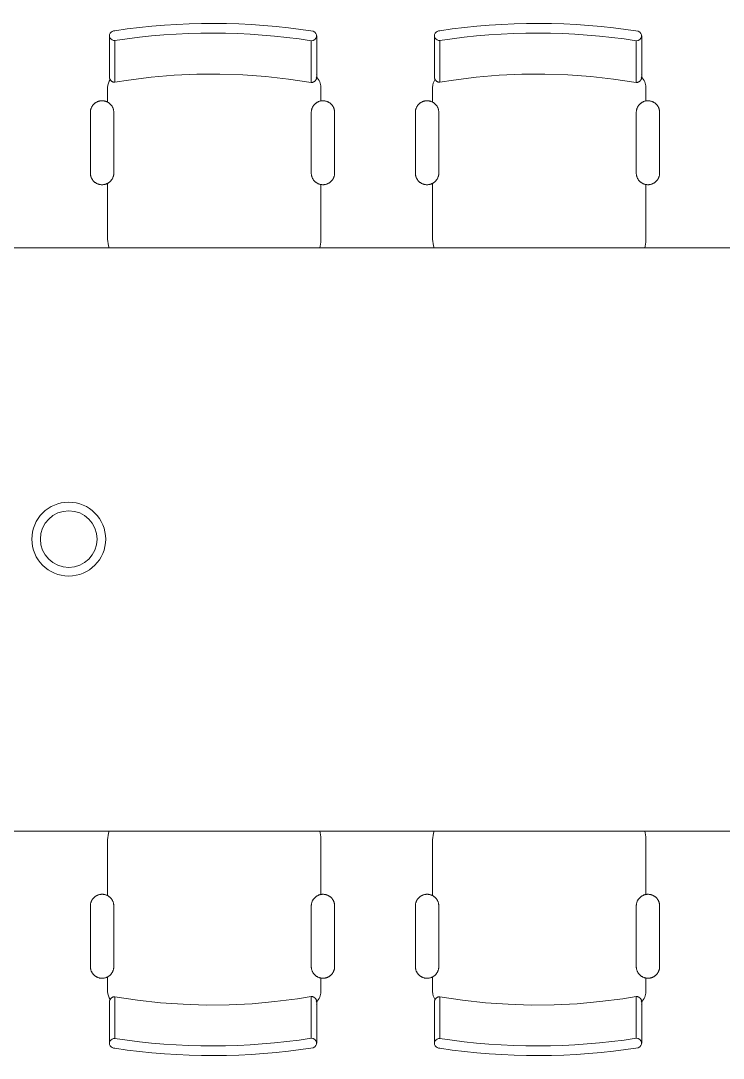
# Model space of a CAD drawing. Header units: inches. Extents: x 1 to 4333, y -575 to 1753.
# Drawn here: x 2093.5 to 2158.6, y 167.2 to 263.3 of the extents above; entities that cross this region are included whole.
import ezdxf

# ---------------------------------------------------------------- set-up
doc = ezdxf.new("R2010")
doc.units = ezdxf.units.IN
doc.header["$MEASUREMENT"] = 0
doc.layers.add('A-ANNO-NOTE', color=131, linetype='Continuous', lineweight=20)
doc.layers.add('I-FURN', color=30, linetype='Continuous', lineweight=9)

# ---------------------------------------------------------------- blocks, each defined once
blk = doc.blocks.new('Conf Table - Rect - Seats 16 - 18 x 4-6 - 3D - Typical-1555111-New Construction - Tel_Data_Elec Plan')
at = {"layer": 'I-FURN'}
for p, q in [((19.423, 46.179), (19.423, 42.316)), ((37.593, 42.333), (37.593, 46.195)), ((49.506, 46.179), (49.506, 42.316)), ((67.676, 42.333), (67.676, 46.195)), ((18.522, 41.857), (18.522, 40.602)), ((38.265, 40.485), (38.265, 41.857)), ((48.605, 41.857), (48.605, 40.602)), ((68.348, 40.485), (68.348, 41.857)), ((17.253, 39.542), (17.253, 33.933)), ((19.417, 33.933), (19.417, 39.542)), ((37.696, 39.542), (37.696, 33.933)), ((39.865, 33.933), (39.865, 39.542)), ((47.336, 39.542), (47.336, 33.933)), ((49.5, 33.933), (49.5, 39.542)), ((67.779, 39.542), (67.779, 33.933)), ((69.947, 33.933), (69.947, 39.542)), ((18.522, 32.873), (18.522, 27.695)), ((38.265, 27.806), (38.265, 32.986)), ((48.605, 32.873), (48.605, 27.695)), ((68.348, 27.806), (68.348, 32.986)), ((108, 27), (-108, 27)), ((-108, 27), (108, 27)), ((-108, -27), (108, -27)), ((108, -27), (-108, -27)), ((18.522, -27.695), (18.522, -32.873)), ((38.265, -32.986), (38.265, -27.806)), ((48.605, -27.695), (48.605, -32.873)), ((68.348, -32.986), (68.348, -27.806)), ((17.253, -33.933), (17.253, -39.542)), ((19.417, -39.542), (19.417, -33.933)), ((37.696, -33.933), (37.696, -39.542)), ((39.865, -39.542), (39.865, -33.933)), ((47.336, -33.933), (47.336, -39.542)), ((49.5, -39.542), (49.5, -33.933)), ((67.779, -33.933), (67.779, -39.542)), ((69.947, -39.542), (69.947, -33.933)), ((18.522, -40.602), (18.522, -41.857)), ((38.265, -41.857), (38.265, -40.485)), ((48.605, -40.602), (48.605, -41.857)), ((68.348, -41.857), (68.348, -40.485)), ((19.423, -42.316), (19.423, -46.179)), ((37.593, -46.195), (37.593, -42.333)), ((49.506, -42.316), (49.506, -46.179)), ((67.676, -46.195), (67.676, -42.333))]:
    blk.add_line(p, q, dxfattribs=at)
at = {"layer": 'I-FURN', "flags": 128}
for points in [[(18.916, 46.636), (18.916, 46), (18.916, 45.42), (18.916, 44.897), (18.916, 44.43), (18.916, 44.023), (18.916, 43.673), (18.916, 43.383), (18.916, 43.153), (18.916, 42.983), (18.916, 42.874), (18.916, 42.825), (18.916, 42.822)], [(38.101, 42.839), (38.101, 42.869), (38.101, 42.96), (38.101, 43.112), (38.101, 43.323), (38.101, 43.595), (38.101, 43.926), (38.101, 44.316), (38.101, 44.764), (38.101, 45.269), (38.101, 45.832), (38.101, 46.45), (38.101, 46.651)], [(48.998, 46.636), (48.998, 46), (48.998, 45.42), (48.998, 44.897), (48.998, 44.43), (48.998, 44.023), (48.998, 43.673), (48.998, 43.383), (48.998, 43.153), (48.998, 42.983), (48.998, 42.874), (48.998, 42.825), (48.998, 42.822)], [(68.184, 42.839), (68.184, 42.869), (68.184, 42.96), (68.184, 43.112), (68.184, 43.323), (68.184, 43.595), (68.184, 43.926), (68.184, 44.316), (68.184, 44.764), (68.184, 45.269), (68.184, 45.832), (68.184, 46.45), (68.184, 46.651)], [(18.916, 42.822), (18.916, 42.852), (18.916, 42.943), (18.916, 43.024)], [(19.423, 42.315), (19.403, 42.315), (19.382, 42.316), (19.362, 42.318), (19.342, 42.321), (19.322, 42.325), (19.302, 42.329), (19.283, 42.334), (19.263, 42.34), (19.244, 42.347), (19.225, 42.355), (19.207, 42.363), (19.189, 42.372), (19.171, 42.382), (19.153, 42.392), (19.136, 42.403), (19.12, 42.415), (19.104, 42.427), (19.088, 42.441), (19.073, 42.454), (19.059, 42.468), (19.045, 42.483), (19.032, 42.499), (19.019, 42.515), (19.007, 42.531), (18.996, 42.548), (18.985, 42.565), (18.975, 42.583), (18.966, 42.601), (18.958, 42.619), (18.95, 42.638), (18.943, 42.657), (18.937, 42.677), (18.931, 42.696), (18.927, 42.716), (18.923, 42.736), (18.92, 42.756), (18.918, 42.776), (18.916, 42.796), (18.916, 42.817), (18.916, 42.822)], [(37.593, 42.332), (35.494, 42.651), (33.384, 42.887), (31.265, 43.037), (29.143, 43.103), (27.019, 43.084), (24.898, 42.98), (22.783, 42.791), (20.677, 42.518), (19.423, 42.315)], [(38.101, 42.839), (38.1, 42.819), (38.099, 42.798), (38.097, 42.778), (38.094, 42.758), (38.091, 42.738), (38.086, 42.718), (38.081, 42.699), (38.075, 42.679), (38.068, 42.66), (38.061, 42.641), (38.052, 42.623), (38.043, 42.605), (38.034, 42.587), (38.023, 42.57), (38.012, 42.553), (38, 42.536), (37.988, 42.52), (37.975, 42.505), (37.961, 42.49), (37.947, 42.475), (37.932, 42.461), (37.917, 42.448), (37.901, 42.435), (37.884, 42.423), (37.868, 42.412), (37.85, 42.402), (37.833, 42.392), (37.814, 42.382), (37.796, 42.374), (37.777, 42.366), (37.758, 42.359), (37.739, 42.353), (37.719, 42.348), (37.7, 42.343), (37.68, 42.339), (37.66, 42.336), (37.639, 42.334), (37.619, 42.332), (37.599, 42.332), (37.593, 42.332)], [(38.101, 43.041), (38.101, 42.915), (38.101, 42.849), (38.101, 42.839)], [(48.998, 42.822), (48.998, 42.852), (48.998, 42.943), (48.998, 43.024)], [(49.506, 42.315), (49.485, 42.315), (49.465, 42.316), (49.445, 42.318), (49.425, 42.321), (49.405, 42.325), (49.385, 42.329), (49.366, 42.334), (49.346, 42.34), (49.327, 42.347), (49.308, 42.355), (49.29, 42.363), (49.271, 42.372), (49.254, 42.382), (49.236, 42.392), (49.219, 42.403), (49.203, 42.415), (49.187, 42.427), (49.171, 42.441), (49.156, 42.454), (49.142, 42.468), (49.128, 42.483), (49.115, 42.499), (49.102, 42.515), (49.09, 42.531), (49.079, 42.548), (49.068, 42.565), (49.058, 42.583), (49.049, 42.601), (49.041, 42.619), (49.033, 42.638), (49.026, 42.657), (49.02, 42.677), (49.014, 42.696), (49.01, 42.716), (49.006, 42.736), (49.003, 42.756), (49, 42.776), (48.999, 42.796), (48.998, 42.817), (48.998, 42.822)], [(67.676, 42.332), (65.577, 42.651), (63.466, 42.887), (61.348, 43.037), (59.226, 43.103), (57.102, 43.084), (54.981, 42.98), (52.866, 42.791), (50.76, 42.518), (49.506, 42.315)], [(68.184, 42.839), (68.183, 42.819), (68.182, 42.798), (68.18, 42.778), (68.177, 42.758), (68.173, 42.738), (68.169, 42.718), (68.164, 42.699), (68.158, 42.679), (68.151, 42.66), (68.143, 42.641), (68.135, 42.623), (68.126, 42.605), (68.116, 42.587), (68.106, 42.57), (68.095, 42.553), (68.083, 42.536), (68.071, 42.52), (68.058, 42.505), (68.044, 42.49), (68.03, 42.475), (68.015, 42.461), (67.999, 42.448), (67.984, 42.435), (67.967, 42.423), (67.95, 42.412), (67.933, 42.402), (67.915, 42.392), (67.897, 42.382), (67.879, 42.374), (67.86, 42.366), (67.841, 42.359), (67.822, 42.353), (67.802, 42.348), (67.782, 42.343), (67.762, 42.339), (67.742, 42.336), (67.722, 42.334), (67.702, 42.332), (67.682, 42.332), (67.676, 42.332)], [(68.184, 43.041), (68.184, 42.915), (68.184, 42.849), (68.184, 42.839)], [(19.417, 39.542), (19.416, 39.585), (19.414, 39.628), (19.409, 39.671), (19.403, 39.714), (19.395, 39.757), (19.386, 39.799), (19.375, 39.841), (19.362, 39.882), (19.348, 39.923), (19.332, 39.963), (19.314, 40.002), (19.295, 40.041), (19.274, 40.079), (19.252, 40.116), (19.228, 40.153), (19.203, 40.188), (19.176, 40.222), (19.148, 40.255), (19.119, 40.287), (19.089, 40.318), (19.057, 40.347), (19.024, 40.376), (18.991, 40.403), (18.956, 40.428), (18.92, 40.452), (18.883, 40.475), (18.845, 40.496), (18.806, 40.516), (18.767, 40.534), (18.727, 40.55), (18.686, 40.565), (18.645, 40.578), (18.603, 40.59), (18.561, 40.6), (18.519, 40.608), (18.476, 40.614), (18.433, 40.619), (18.39, 40.622), (18.347, 40.624), (18.303, 40.623), (18.26, 40.621), (18.217, 40.617), (18.174, 40.612), (18.131, 40.604), (18.089, 40.595), (18.047, 40.585), (18.006, 40.572), (17.965, 40.558), (17.924, 40.543), (17.885, 40.526), (17.846, 40.507), (17.807, 40.486), (17.77, 40.465), (17.734, 40.441), (17.698, 40.416), (17.664, 40.39), (17.63, 40.363), (17.598, 40.334), (17.567, 40.304), (17.537, 40.273), (17.508, 40.24), (17.481, 40.206), (17.455, 40.172), (17.431, 40.136), (17.408, 40.099), (17.386, 40.062), (17.366, 40.024), (17.348, 39.984), (17.331, 39.945), (17.315, 39.904), (17.302, 39.863), (17.29, 39.821), (17.279, 39.779), (17.271, 39.737), (17.264, 39.694), (17.258, 39.651), (17.255, 39.608), (17.253, 39.565), (17.253, 39.542)], [(39.865, 39.542), (39.864, 39.585), (39.861, 39.628), (39.857, 39.671), (39.851, 39.714), (39.843, 39.757), (39.833, 39.799), (39.822, 39.841), (39.81, 39.883), (39.795, 39.923), (39.779, 39.964), (39.761, 40.003), (39.742, 40.042), (39.721, 40.08), (39.699, 40.117), (39.675, 40.154), (39.65, 40.189), (39.623, 40.223), (39.595, 40.256), (39.566, 40.288), (39.536, 40.319), (39.504, 40.349), (39.471, 40.377), (39.437, 40.404), (39.402, 40.43), (39.366, 40.454), (39.329, 40.476), (39.291, 40.498), (39.253, 40.517), (39.213, 40.535), (39.173, 40.552), (39.133, 40.567), (39.091, 40.58), (39.05, 40.592), (39.007, 40.602), (38.965, 40.61), (38.922, 40.616), (38.879, 40.621), (38.836, 40.624), (38.792, 40.626), (38.749, 40.625), (38.706, 40.623), (38.662, 40.619), (38.619, 40.614), (38.577, 40.606), (38.534, 40.597), (38.492, 40.587), (38.451, 40.574), (38.41, 40.56), (38.369, 40.545), (38.329, 40.527), (38.29, 40.509), (38.252, 40.488), (38.215, 40.466), (38.178, 40.443), (38.142, 40.418), (38.108, 40.392), (38.074, 40.364), (38.042, 40.335), (38.011, 40.305), (37.981, 40.274), (37.952, 40.241), (37.925, 40.208), (37.899, 40.173), (37.875, 40.137), (37.852, 40.1), (37.83, 40.063), (37.81, 40.024), (37.791, 39.985), (37.774, 39.945), (37.759, 39.905), (37.745, 39.864), (37.733, 39.822), (37.723, 39.78), (37.714, 39.737), (37.707, 39.695), (37.702, 39.652), (37.698, 39.608), (37.697, 39.565), (37.696, 39.542)], [(49.5, 39.542), (49.499, 39.585), (49.496, 39.628), (49.492, 39.671), (49.486, 39.714), (49.478, 39.757), (49.469, 39.799), (49.458, 39.841), (49.445, 39.882), (49.43, 39.923), (49.414, 39.963), (49.397, 40.002), (49.378, 40.041), (49.357, 40.079), (49.335, 40.116), (49.311, 40.153), (49.286, 40.188), (49.259, 40.222), (49.231, 40.255), (49.202, 40.287), (49.172, 40.318), (49.14, 40.347), (49.107, 40.376), (49.073, 40.403), (49.038, 40.428), (49.002, 40.452), (48.965, 40.475), (48.928, 40.496), (48.889, 40.516), (48.85, 40.534), (48.81, 40.55), (48.769, 40.565), (48.728, 40.578), (48.686, 40.59), (48.644, 40.6), (48.602, 40.608), (48.559, 40.614), (48.516, 40.619), (48.473, 40.622), (48.429, 40.624), (48.386, 40.623), (48.343, 40.621), (48.3, 40.617), (48.257, 40.612), (48.214, 40.604), (48.172, 40.595), (48.13, 40.585), (48.088, 40.572), (48.047, 40.558), (48.007, 40.543), (47.967, 40.526), (47.928, 40.507), (47.89, 40.486), (47.853, 40.465), (47.816, 40.441), (47.781, 40.416), (47.746, 40.39), (47.713, 40.363), (47.681, 40.334), (47.65, 40.304), (47.62, 40.273), (47.591, 40.24), (47.564, 40.206), (47.538, 40.172), (47.514, 40.136), (47.49, 40.099), (47.469, 40.062), (47.449, 40.024), (47.43, 39.984), (47.413, 39.945), (47.398, 39.904), (47.384, 39.863), (47.372, 39.821), (47.362, 39.779), (47.353, 39.737), (47.346, 39.694), (47.341, 39.651), (47.338, 39.608), (47.336, 39.565), (47.336, 39.542)], [(69.947, 39.542), (69.946, 39.585), (69.944, 39.628), (69.94, 39.671), (69.933, 39.714), (69.926, 39.757), (69.916, 39.799), (69.905, 39.841), (69.892, 39.883), (69.878, 39.923), (69.862, 39.964), (69.844, 40.003), (69.825, 40.042), (69.804, 40.08), (69.782, 40.117), (69.758, 40.154), (69.733, 40.189), (69.706, 40.223), (69.678, 40.256), (69.649, 40.288), (69.619, 40.319), (69.587, 40.349), (69.554, 40.377), (69.52, 40.404), (69.485, 40.43), (69.449, 40.454), (69.412, 40.476), (69.374, 40.498), (69.336, 40.517), (69.296, 40.535), (69.256, 40.552), (69.215, 40.567), (69.174, 40.58), (69.132, 40.592), (69.09, 40.602), (69.048, 40.61), (69.005, 40.616), (68.962, 40.621), (68.918, 40.624), (68.875, 40.626), (68.832, 40.625), (68.788, 40.623), (68.745, 40.619), (68.702, 40.614), (68.659, 40.606), (68.617, 40.597), (68.575, 40.587), (68.533, 40.574), (68.492, 40.56), (68.452, 40.545), (68.412, 40.527), (68.373, 40.509), (68.335, 40.488), (68.297, 40.466), (68.261, 40.443), (68.225, 40.418), (68.191, 40.392), (68.157, 40.364), (68.125, 40.335), (68.094, 40.305), (68.064, 40.274), (68.035, 40.241), (68.008, 40.208), (67.982, 40.173), (67.957, 40.137), (67.934, 40.1), (67.913, 40.063), (67.893, 40.024), (67.874, 39.985), (67.857, 39.945), (67.842, 39.905), (67.828, 39.864), (67.816, 39.822), (67.806, 39.78), (67.797, 39.737), (67.79, 39.695), (67.785, 39.652), (67.781, 39.608), (67.779, 39.565), (67.779, 39.542)], [(17.253, 33.933), (17.254, 33.89), (17.256, 33.847), (17.261, 33.804), (17.267, 33.761), (17.274, 33.718), (17.284, 33.676), (17.295, 33.634), (17.308, 33.593), (17.322, 33.552), (17.338, 33.512), (17.356, 33.472), (17.375, 33.434), (17.396, 33.396), (17.418, 33.358), (17.442, 33.322), (17.467, 33.287), (17.494, 33.253), (17.521, 33.22), (17.551, 33.188), (17.581, 33.157), (17.613, 33.128), (17.645, 33.099), (17.679, 33.072), (17.714, 33.047), (17.75, 33.023), (17.787, 33), (17.825, 32.979), (17.863, 32.959), (17.903, 32.941), (17.943, 32.925), (17.983, 32.91), (18.025, 32.897), (18.066, 32.885), (18.109, 32.875), (18.151, 32.867), (18.194, 32.86), (18.237, 32.856), (18.28, 32.853), (18.323, 32.851), (18.367, 32.852), (18.41, 32.854), (18.453, 32.858), (18.496, 32.863), (18.538, 32.87), (18.581, 32.879), (18.623, 32.89), (18.664, 32.902), (18.705, 32.916), (18.746, 32.932), (18.785, 32.949), (18.824, 32.968), (18.862, 32.988), (18.9, 33.01), (18.936, 33.034), (18.972, 33.058), (19.006, 33.085), (19.04, 33.112), (19.072, 33.141), (19.103, 33.171), (19.133, 33.202), (19.161, 33.235), (19.189, 33.268), (19.215, 33.303), (19.239, 33.339), (19.262, 33.375), (19.284, 33.413), (19.304, 33.451), (19.322, 33.49), (19.339, 33.53), (19.355, 33.571), (19.368, 33.612), (19.38, 33.653), (19.391, 33.695), (19.399, 33.738), (19.406, 33.781), (19.411, 33.824), (19.415, 33.867), (19.417, 33.91), (19.417, 33.933)], [(37.696, 33.933), (37.697, 33.89), (37.7, 33.847), (37.704, 33.804), (37.71, 33.761), (37.718, 33.718), (37.727, 33.676), (37.739, 33.634), (37.751, 33.592), (37.766, 33.551), (37.782, 33.511), (37.8, 33.472), (37.819, 33.433), (37.84, 33.395), (37.862, 33.357), (37.886, 33.321), (37.911, 33.286), (37.938, 33.252), (37.965, 33.218), (37.995, 33.186), (38.025, 33.156), (38.057, 33.126), (38.09, 33.098), (38.124, 33.071), (38.159, 33.045), (38.195, 33.021), (38.232, 32.998), (38.27, 32.977), (38.308, 32.958), (38.348, 32.939), (38.388, 32.923), (38.428, 32.908), (38.47, 32.895), (38.511, 32.883), (38.554, 32.873), (38.596, 32.865), (38.639, 32.858), (38.682, 32.854), (38.725, 32.851), (38.769, 32.849), (38.812, 32.85), (38.855, 32.852), (38.899, 32.856), (38.942, 32.861), (38.984, 32.869), (39.027, 32.878), (39.069, 32.888), (39.11, 32.901), (39.151, 32.915), (39.192, 32.93), (39.232, 32.948), (39.271, 32.966), (39.309, 32.987), (39.346, 33.009), (39.383, 33.032), (39.418, 33.057), (39.453, 33.083), (39.486, 33.111), (39.519, 33.139), (39.55, 33.17), (39.58, 33.201), (39.609, 33.234), (39.636, 33.267), (39.662, 33.302), (39.686, 33.338), (39.709, 33.374), (39.731, 33.412), (39.751, 33.45), (39.77, 33.49), (39.787, 33.53), (39.802, 33.57), (39.816, 33.611), (39.828, 33.653), (39.838, 33.695), (39.847, 33.738), (39.854, 33.78), (39.859, 33.823), (39.862, 33.867), (39.864, 33.91), (39.865, 33.933)], [(47.336, 33.933), (47.336, 33.89), (47.339, 33.847), (47.343, 33.804), (47.349, 33.761), (47.357, 33.718), (47.367, 33.676), (47.378, 33.634), (47.391, 33.593), (47.405, 33.552), (47.421, 33.512), (47.439, 33.472), (47.458, 33.434), (47.479, 33.396), (47.501, 33.358), (47.525, 33.322), (47.55, 33.287), (47.576, 33.253), (47.604, 33.22), (47.633, 33.188), (47.664, 33.157), (47.695, 33.128), (47.728, 33.099), (47.762, 33.072), (47.797, 33.047), (47.833, 33.023), (47.87, 33), (47.908, 32.979), (47.946, 32.959), (47.986, 32.941), (48.026, 32.925), (48.066, 32.91), (48.107, 32.897), (48.149, 32.885), (48.191, 32.875), (48.234, 32.867), (48.277, 32.86), (48.32, 32.856), (48.363, 32.853), (48.406, 32.851), (48.449, 32.852), (48.493, 32.854), (48.536, 32.858), (48.579, 32.863), (48.621, 32.87), (48.664, 32.879), (48.706, 32.89), (48.747, 32.902), (48.788, 32.916), (48.828, 32.932), (48.868, 32.949), (48.907, 32.968), (48.945, 32.988), (48.983, 33.01), (49.019, 33.034), (49.055, 33.058), (49.089, 33.085), (49.122, 33.112), (49.155, 33.141), (49.186, 33.171), (49.216, 33.202), (49.244, 33.235), (49.272, 33.268), (49.297, 33.303), (49.322, 33.339), (49.345, 33.375), (49.367, 33.413), (49.387, 33.451), (49.405, 33.49), (49.422, 33.53), (49.437, 33.571), (49.451, 33.612), (49.463, 33.653), (49.473, 33.695), (49.482, 33.738), (49.489, 33.781), (49.494, 33.824), (49.498, 33.867), (49.5, 33.91), (49.5, 33.933)], [(67.779, 33.933), (67.78, 33.89), (67.783, 33.847), (67.787, 33.804), (67.793, 33.761), (67.801, 33.718), (67.81, 33.676), (67.821, 33.634), (67.834, 33.592), (67.849, 33.551), (67.865, 33.511), (67.882, 33.472), (67.902, 33.433), (67.922, 33.395), (67.945, 33.357), (67.969, 33.321), (67.994, 33.286), (68.02, 33.252), (68.048, 33.218), (68.077, 33.186), (68.108, 33.156), (68.14, 33.126), (68.173, 33.098), (68.206, 33.071), (68.242, 33.045), (68.278, 33.021), (68.314, 32.998), (68.352, 32.977), (68.391, 32.958), (68.43, 32.939), (68.47, 32.923), (68.511, 32.908), (68.552, 32.895), (68.594, 32.883), (68.636, 32.873), (68.679, 32.865), (68.722, 32.858), (68.765, 32.854), (68.808, 32.851), (68.852, 32.849), (68.895, 32.85), (68.938, 32.852), (68.981, 32.856), (69.024, 32.861), (69.067, 32.869), (69.11, 32.878), (69.152, 32.888), (69.193, 32.901), (69.234, 32.915), (69.275, 32.93), (69.314, 32.948), (69.353, 32.966), (69.392, 32.987), (69.429, 33.009), (69.466, 33.032), (69.501, 33.057), (69.536, 33.083), (69.569, 33.111), (69.602, 33.139), (69.633, 33.17), (69.663, 33.201), (69.691, 33.234), (69.719, 33.267), (69.745, 33.302), (69.769, 33.338), (69.792, 33.374), (69.814, 33.412), (69.834, 33.45), (69.852, 33.49), (69.869, 33.53), (69.885, 33.57), (69.898, 33.611), (69.91, 33.653), (69.921, 33.695), (69.929, 33.738), (69.936, 33.78), (69.942, 33.823), (69.945, 33.867), (69.947, 33.91), (69.947, 33.933)], [(19.417, -33.933), (19.416, -33.89), (19.414, -33.847), (19.409, -33.804), (19.403, -33.761), (19.395, -33.718), (19.386, -33.676), (19.375, -33.634), (19.362, -33.593), (19.348, -33.552), (19.332, -33.512), (19.314, -33.472), (19.295, -33.434), (19.274, -33.396), (19.252, -33.358), (19.228, -33.322), (19.203, -33.287), (19.176, -33.253), (19.148, -33.22), (19.119, -33.188), (19.089, -33.157), (19.057, -33.128), (19.024, -33.099), (18.991, -33.072), (18.956, -33.047), (18.92, -33.023), (18.883, -33), (18.845, -32.979), (18.806, -32.959), (18.767, -32.941), (18.727, -32.925), (18.686, -32.91), (18.645, -32.897), (18.603, -32.885), (18.561, -32.875), (18.519, -32.867), (18.476, -32.86), (18.433, -32.856), (18.39, -32.853), (18.347, -32.851), (18.303, -32.852), (18.26, -32.854), (18.217, -32.858), (18.174, -32.863), (18.131, -32.87), (18.089, -32.879), (18.047, -32.89), (18.006, -32.902), (17.965, -32.916), (17.924, -32.932), (17.885, -32.949), (17.846, -32.968), (17.807, -32.988), (17.77, -33.01), (17.734, -33.034), (17.698, -33.058), (17.664, -33.085), (17.63, -33.112), (17.598, -33.141), (17.567, -33.171), (17.537, -33.202), (17.508, -33.235), (17.481, -33.268), (17.455, -33.303), (17.431, -33.339), (17.408, -33.375), (17.386, -33.413), (17.366, -33.451), (17.348, -33.49), (17.331, -33.53), (17.315, -33.571), (17.302, -33.612), (17.29, -33.653), (17.279, -33.695), (17.271, -33.738), (17.264, -33.781), (17.258, -33.824), (17.255, -33.867), (17.253, -33.91), (17.253, -33.933)], [(39.865, -33.933), (39.864, -33.89), (39.861, -33.847), (39.857, -33.804), (39.851, -33.761), (39.843, -33.718), (39.833, -33.676), (39.822, -33.634), (39.81, -33.592), (39.795, -33.551), (39.779, -33.511), (39.761, -33.472), (39.742, -33.433), (39.721, -33.395), (39.699, -33.357), (39.675, -33.321), (39.65, -33.286), (39.623, -33.252), (39.595, -33.218), (39.566, -33.186), (39.536, -33.156), (39.504, -33.126), (39.471, -33.098), (39.437, -33.071), (39.402, -33.045), (39.366, -33.021), (39.329, -32.998), (39.291, -32.977), (39.253, -32.958), (39.213, -32.939), (39.173, -32.923), (39.133, -32.908), (39.091, -32.895), (39.05, -32.883), (39.007, -32.873), (38.965, -32.865), (38.922, -32.858), (38.879, -32.854), (38.836, -32.851), (38.792, -32.849), (38.749, -32.85), (38.706, -32.852), (38.662, -32.856), (38.619, -32.861), (38.577, -32.869), (38.534, -32.878), (38.492, -32.888), (38.451, -32.901), (38.41, -32.915), (38.369, -32.93), (38.329, -32.948), (38.29, -32.966), (38.252, -32.987), (38.215, -33.009), (38.178, -33.032), (38.142, -33.057), (38.108, -33.083), (38.074, -33.111), (38.042, -33.139), (38.011, -33.17), (37.981, -33.201), (37.952, -33.234), (37.925, -33.267), (37.899, -33.302), (37.875, -33.338), (37.852, -33.374), (37.83, -33.412), (37.81, -33.45), (37.791, -33.49), (37.774, -33.53), (37.759, -33.57), (37.745, -33.611), (37.733, -33.653), (37.723, -33.695), (37.714, -33.738), (37.707, -33.78), (37.702, -33.823), (37.698, -33.867), (37.697, -33.91), (37.696, -33.933)], [(49.5, -33.933), (49.499, -33.89), (49.496, -33.847), (49.492, -33.804), (49.486, -33.761), (49.478, -33.718), (49.469, -33.676), (49.458, -33.634), (49.445, -33.593), (49.43, -33.552), (49.414, -33.512), (49.397, -33.472), (49.378, -33.434), (49.357, -33.396), (49.335, -33.358), (49.311, -33.322), (49.286, -33.287), (49.259, -33.253), (49.231, -33.22), (49.202, -33.188), (49.172, -33.157), (49.14, -33.128), (49.107, -33.099), (49.073, -33.072), (49.038, -33.047), (49.002, -33.023), (48.965, -33), (48.928, -32.979), (48.889, -32.959), (48.85, -32.941), (48.81, -32.925), (48.769, -32.91), (48.728, -32.897), (48.686, -32.885), (48.644, -32.875), (48.602, -32.867), (48.559, -32.86), (48.516, -32.856), (48.473, -32.853), (48.429, -32.851), (48.386, -32.852), (48.343, -32.854), (48.3, -32.858), (48.257, -32.863), (48.214, -32.87), (48.172, -32.879), (48.13, -32.89), (48.088, -32.902), (48.047, -32.916), (48.007, -32.932), (47.967, -32.949), (47.928, -32.968), (47.89, -32.988), (47.853, -33.01), (47.816, -33.034), (47.781, -33.058), (47.746, -33.085), (47.713, -33.112), (47.681, -33.141), (47.65, -33.171), (47.62, -33.202), (47.591, -33.235), (47.564, -33.268), (47.538, -33.303), (47.514, -33.339), (47.49, -33.375), (47.469, -33.413), (47.449, -33.451), (47.43, -33.49), (47.413, -33.53), (47.398, -33.571), (47.384, -33.612), (47.372, -33.653), (47.362, -33.695), (47.353, -33.738), (47.346, -33.781), (47.341, -33.824), (47.338, -33.867), (47.336, -33.91), (47.336, -33.933)], [(69.947, -33.933), (69.946, -33.89), (69.944, -33.847), (69.94, -33.804), (69.933, -33.761), (69.926, -33.718), (69.916, -33.676), (69.905, -33.634), (69.892, -33.592), (69.878, -33.551), (69.862, -33.511), (69.844, -33.472), (69.825, -33.433), (69.804, -33.395), (69.782, -33.357), (69.758, -33.321), (69.733, -33.286), (69.706, -33.252), (69.678, -33.218), (69.649, -33.186), (69.619, -33.156), (69.587, -33.126), (69.554, -33.098), (69.52, -33.071), (69.485, -33.045), (69.449, -33.021), (69.412, -32.998), (69.374, -32.977), (69.336, -32.958), (69.296, -32.939), (69.256, -32.923), (69.215, -32.908), (69.174, -32.895), (69.132, -32.883), (69.09, -32.873), (69.048, -32.865), (69.005, -32.858), (68.962, -32.854), (68.918, -32.851), (68.875, -32.849), (68.832, -32.85), (68.788, -32.852), (68.745, -32.856), (68.702, -32.861), (68.659, -32.869), (68.617, -32.878), (68.575, -32.888), (68.533, -32.901), (68.492, -32.915), (68.452, -32.93), (68.412, -32.948), (68.373, -32.966), (68.335, -32.987), (68.297, -33.009), (68.261, -33.032), (68.225, -33.057), (68.191, -33.083), (68.157, -33.111), (68.125, -33.139), (68.094, -33.17), (68.064, -33.201), (68.035, -33.234), (68.008, -33.267), (67.982, -33.302), (67.957, -33.338), (67.934, -33.374), (67.913, -33.412), (67.893, -33.45), (67.874, -33.49), (67.857, -33.53), (67.842, -33.57), (67.828, -33.611), (67.816, -33.653), (67.806, -33.695), (67.797, -33.738), (67.79, -33.78), (67.785, -33.823), (67.781, -33.867), (67.779, -33.91), (67.779, -33.933)], [(17.253, -39.542), (17.254, -39.585), (17.256, -39.628), (17.261, -39.671), (17.267, -39.714), (17.274, -39.757), (17.284, -39.799), (17.295, -39.841), (17.308, -39.882), (17.322, -39.923), (17.338, -39.963), (17.356, -40.002), (17.375, -40.041), (17.396, -40.079), (17.418, -40.116), (17.442, -40.153), (17.467, -40.188), (17.494, -40.222), (17.521, -40.255), (17.551, -40.287), (17.581, -40.318), (17.613, -40.347), (17.645, -40.376), (17.679, -40.403), (17.714, -40.428), (17.75, -40.452), (17.787, -40.475), (17.825, -40.496), (17.863, -40.516), (17.903, -40.534), (17.943, -40.55), (17.983, -40.565), (18.025, -40.578), (18.066, -40.59), (18.109, -40.6), (18.151, -40.608), (18.194, -40.614), (18.237, -40.619), (18.28, -40.622), (18.323, -40.624), (18.367, -40.623), (18.41, -40.621), (18.453, -40.617), (18.496, -40.612), (18.538, -40.604), (18.581, -40.595), (18.623, -40.585), (18.664, -40.572), (18.705, -40.558), (18.746, -40.543), (18.785, -40.526), (18.824, -40.507), (18.862, -40.486), (18.9, -40.465), (18.936, -40.441), (18.972, -40.416), (19.006, -40.39), (19.04, -40.363), (19.072, -40.334), (19.103, -40.304), (19.133, -40.273), (19.161, -40.24), (19.189, -40.206), (19.215, -40.172), (19.239, -40.136), (19.262, -40.099), (19.284, -40.062), (19.304, -40.024), (19.322, -39.984), (19.339, -39.945), (19.355, -39.904), (19.368, -39.863), (19.38, -39.821), (19.391, -39.779), (19.399, -39.737), (19.406, -39.694), (19.411, -39.651), (19.415, -39.608), (19.417, -39.565), (19.417, -39.542)], [(37.696, -39.542), (37.697, -39.585), (37.7, -39.628), (37.704, -39.671), (37.71, -39.714), (37.718, -39.757), (37.727, -39.799), (37.739, -39.841), (37.751, -39.883), (37.766, -39.923), (37.782, -39.964), (37.8, -40.003), (37.819, -40.042), (37.84, -40.08), (37.862, -40.117), (37.886, -40.154), (37.911, -40.189), (37.938, -40.223), (37.965, -40.256), (37.995, -40.288), (38.025, -40.319), (38.057, -40.349), (38.09, -40.377), (38.124, -40.404), (38.159, -40.43), (38.195, -40.454), (38.232, -40.476), (38.27, -40.498), (38.308, -40.517), (38.348, -40.535), (38.388, -40.552), (38.428, -40.567), (38.47, -40.58), (38.511, -40.592), (38.554, -40.602), (38.596, -40.61), (38.639, -40.616), (38.682, -40.621), (38.725, -40.624), (38.769, -40.626), (38.812, -40.625), (38.855, -40.623), (38.899, -40.619), (38.942, -40.614), (38.984, -40.606), (39.027, -40.597), (39.069, -40.587), (39.11, -40.574), (39.151, -40.56), (39.192, -40.545), (39.232, -40.527), (39.271, -40.509), (39.309, -40.488), (39.346, -40.466), (39.383, -40.443), (39.418, -40.418), (39.453, -40.392), (39.486, -40.364), (39.519, -40.335), (39.55, -40.305), (39.58, -40.274), (39.609, -40.241), (39.636, -40.208), (39.662, -40.173), (39.686, -40.137), (39.709, -40.1), (39.731, -40.063), (39.751, -40.024), (39.77, -39.985), (39.787, -39.945), (39.802, -39.905), (39.816, -39.864), (39.828, -39.822), (39.838, -39.78), (39.847, -39.737), (39.854, -39.695), (39.859, -39.652), (39.862, -39.608), (39.864, -39.565), (39.865, -39.542)], [(47.336, -39.542), (47.336, -39.585), (47.339, -39.628), (47.343, -39.671), (47.349, -39.714), (47.357, -39.757), (47.367, -39.799), (47.378, -39.841), (47.391, -39.882), (47.405, -39.923), (47.421, -39.963), (47.439, -40.002), (47.458, -40.041), (47.479, -40.079), (47.501, -40.116), (47.525, -40.153), (47.55, -40.188), (47.576, -40.222), (47.604, -40.255), (47.633, -40.287), (47.664, -40.318), (47.695, -40.347), (47.728, -40.376), (47.762, -40.403), (47.797, -40.428), (47.833, -40.452), (47.87, -40.475), (47.908, -40.496), (47.946, -40.516), (47.986, -40.534), (48.026, -40.55), (48.066, -40.565), (48.107, -40.578), (48.149, -40.59), (48.191, -40.6), (48.234, -40.608), (48.277, -40.614), (48.32, -40.619), (48.363, -40.622), (48.406, -40.624), (48.449, -40.623), (48.493, -40.621), (48.536, -40.617), (48.579, -40.612), (48.621, -40.604), (48.664, -40.595), (48.706, -40.585), (48.747, -40.572), (48.788, -40.558), (48.828, -40.543), (48.868, -40.526), (48.907, -40.507), (48.945, -40.486), (48.983, -40.465), (49.019, -40.441), (49.055, -40.416), (49.089, -40.39), (49.122, -40.363), (49.155, -40.334), (49.186, -40.304), (49.216, -40.273), (49.244, -40.24), (49.272, -40.206), (49.297, -40.172), (49.322, -40.136), (49.345, -40.099), (49.367, -40.062), (49.387, -40.024), (49.405, -39.984), (49.422, -39.945), (49.437, -39.904), (49.451, -39.863), (49.463, -39.821), (49.473, -39.779), (49.482, -39.737), (49.489, -39.694), (49.494, -39.651), (49.498, -39.608), (49.5, -39.565), (49.5, -39.542)], [(67.779, -39.542), (67.78, -39.585), (67.783, -39.628), (67.787, -39.671), (67.793, -39.714), (67.801, -39.757), (67.81, -39.799), (67.821, -39.841), (67.834, -39.883), (67.849, -39.923), (67.865, -39.964), (67.882, -40.003), (67.902, -40.042), (67.922, -40.08), (67.945, -40.117), (67.969, -40.154), (67.994, -40.189), (68.02, -40.223), (68.048, -40.256), (68.077, -40.288), (68.108, -40.319), (68.14, -40.349), (68.173, -40.377), (68.206, -40.404), (68.242, -40.43), (68.278, -40.454), (68.314, -40.476), (68.352, -40.498), (68.391, -40.517), (68.43, -40.535), (68.47, -40.552), (68.511, -40.567), (68.552, -40.58), (68.594, -40.592), (68.636, -40.602), (68.679, -40.61), (68.722, -40.616), (68.765, -40.621), (68.808, -40.624), (68.852, -40.626), (68.895, -40.625), (68.938, -40.623), (68.981, -40.619), (69.024, -40.614), (69.067, -40.606), (69.11, -40.597), (69.152, -40.587), (69.193, -40.574), (69.234, -40.56), (69.275, -40.545), (69.314, -40.527), (69.353, -40.509), (69.392, -40.488), (69.429, -40.466), (69.466, -40.443), (69.501, -40.418), (69.536, -40.392), (69.569, -40.364), (69.602, -40.335), (69.633, -40.305), (69.663, -40.274), (69.691, -40.241), (69.719, -40.208), (69.745, -40.173), (69.769, -40.137), (69.792, -40.1), (69.814, -40.063), (69.834, -40.024), (69.852, -39.985), (69.869, -39.945), (69.885, -39.905), (69.898, -39.864), (69.91, -39.822), (69.921, -39.78), (69.929, -39.737), (69.936, -39.695), (69.942, -39.652), (69.945, -39.608), (69.947, -39.565), (69.947, -39.542)], [(18.916, -42.822), (18.916, -42.802), (18.917, -42.781), (18.919, -42.761), (18.922, -42.741), (18.926, -42.721), (18.93, -42.701), (18.935, -42.682), (18.941, -42.662), (18.948, -42.643), (18.956, -42.624), (18.964, -42.606), (18.973, -42.588), (18.983, -42.57), (18.993, -42.552), (19.004, -42.535), (19.016, -42.519), (19.028, -42.503), (19.042, -42.487), (19.055, -42.472), (19.069, -42.458), (19.084, -42.444), (19.1, -42.431), (19.116, -42.418), (19.132, -42.406), (19.149, -42.395), (19.166, -42.384), (19.184, -42.374), (19.202, -42.365), (19.22, -42.357), (19.239, -42.349), (19.258, -42.342), (19.278, -42.336), (19.297, -42.33), (19.317, -42.326), (19.337, -42.322), (19.357, -42.319), (19.377, -42.317), (19.397, -42.315), (19.418, -42.315), (19.423, -42.315)], [(18.916, -43.024), (18.916, -42.898), (18.916, -42.832), (18.916, -42.822)], [(18.916, -42.822), (18.916, -42.852), (18.916, -42.943), (18.916, -43.095), (18.916, -43.306), (18.916, -43.578), (18.916, -43.909), (18.916, -44.299), (18.916, -44.748), (18.916, -45.253), (18.916, -45.816), (18.916, -46.435), (18.916, -46.636)], [(19.423, -42.315), (21.522, -42.638), (23.632, -42.877), (25.75, -43.032), (27.872, -43.102), (29.996, -43.087), (32.117, -42.987), (34.232, -42.802), (36.339, -42.533), (37.593, -42.332)], [(37.593, -42.332), (37.614, -42.332), (37.634, -42.333), (37.654, -42.335), (37.674, -42.338), (37.694, -42.342), (37.714, -42.346), (37.734, -42.352), (37.753, -42.358), (37.772, -42.364), (37.791, -42.372), (37.81, -42.38), (37.828, -42.389), (37.846, -42.399), (37.863, -42.409), (37.88, -42.42), (37.896, -42.432), (37.912, -42.445), (37.928, -42.458), (37.943, -42.471), (37.957, -42.486), (37.971, -42.5), (37.984, -42.516), (37.997, -42.532), (38.009, -42.548), (38.02, -42.565), (38.031, -42.582), (38.041, -42.6), (38.05, -42.618), (38.059, -42.636), (38.066, -42.655), (38.073, -42.674), (38.079, -42.694), (38.085, -42.713), (38.09, -42.733), (38.093, -42.753), (38.096, -42.773), (38.099, -42.793), (38.1, -42.813), (38.101, -42.834), (38.101, -42.839)], [(38.101, -46.651), (38.101, -46.016), (38.101, -45.436), (38.101, -44.913), (38.101, -44.447), (38.101, -44.039), (38.101, -43.69), (38.101, -43.4), (38.101, -43.17), (38.101, -43), (38.101, -42.891), (38.101, -42.842), (38.101, -42.839)], [(38.101, -42.839), (38.101, -42.869), (38.101, -42.96), (38.101, -43.041)], [(48.998, -42.822), (48.999, -42.802), (49, -42.781), (49.002, -42.761), (49.005, -42.741), (49.008, -42.721), (49.013, -42.701), (49.018, -42.682), (49.024, -42.662), (49.031, -42.643), (49.038, -42.624), (49.047, -42.606), (49.056, -42.588), (49.065, -42.57), (49.076, -42.552), (49.087, -42.535), (49.099, -42.519), (49.111, -42.503), (49.124, -42.487), (49.138, -42.472), (49.152, -42.458), (49.167, -42.444), (49.182, -42.431), (49.198, -42.418), (49.215, -42.406), (49.232, -42.395), (49.249, -42.384), (49.267, -42.374), (49.285, -42.365), (49.303, -42.357), (49.322, -42.349), (49.341, -42.342), (49.36, -42.336), (49.38, -42.33), (49.4, -42.326), (49.42, -42.322), (49.44, -42.319), (49.46, -42.317), (49.48, -42.315), (49.5, -42.315), (49.506, -42.315)], [(48.998, -43.024), (48.998, -42.898), (48.998, -42.832), (48.998, -42.822)], [(48.998, -42.822), (48.998, -42.852), (48.998, -42.943), (48.998, -43.095), (48.998, -43.306), (48.998, -43.578), (48.998, -43.909), (48.998, -44.299), (48.998, -44.748), (48.998, -45.253), (48.998, -45.816), (48.998, -46.435), (48.998, -46.636)], [(49.506, -42.315), (51.605, -42.638), (53.715, -42.877), (55.832, -43.032), (57.955, -43.102), (60.078, -43.087), (62.2, -42.987), (64.315, -42.802), (66.421, -42.533), (67.676, -42.332)], [(67.676, -42.332), (67.697, -42.332), (67.717, -42.333), (67.737, -42.335), (67.757, -42.338), (67.777, -42.342), (67.797, -42.346), (67.816, -42.352), (67.836, -42.358), (67.855, -42.364), (67.874, -42.372), (67.892, -42.38), (67.91, -42.389), (67.928, -42.399), (67.946, -42.409), (67.963, -42.42), (67.979, -42.432), (67.995, -42.445), (68.011, -42.458), (68.026, -42.471), (68.04, -42.486), (68.054, -42.5), (68.067, -42.516), (68.08, -42.532), (68.092, -42.548), (68.103, -42.565), (68.114, -42.582), (68.124, -42.6), (68.133, -42.618), (68.141, -42.636), (68.149, -42.655), (68.156, -42.674), (68.162, -42.694), (68.168, -42.713), (68.172, -42.733), (68.176, -42.753), (68.179, -42.773), (68.181, -42.793), (68.183, -42.813), (68.183, -42.834), (68.184, -42.839)], [(68.184, -46.651), (68.184, -46.016), (68.184, -45.436), (68.184, -44.913), (68.184, -44.447), (68.184, -44.039), (68.184, -43.69), (68.184, -43.4), (68.184, -43.17), (68.184, -43), (68.184, -42.891), (68.184, -42.842), (68.184, -42.839)], [(68.184, -42.839), (68.184, -42.869), (68.184, -42.96), (68.184, -43.041)]]:
    blk.add_lwpolyline(points, dxfattribs=at)
at = {"layer": 'I-FURN'}
for centre, radius, start, end in [((19.841, 41.857), 1.319, 132.18734, 180), ((36.947, 41.857), 1.319, 360, 35.72267), ((49.924, 41.857), 1.319, 132.18734, 180), ((67.029, 41.857), 1.319, 360, 35.72267), ((20.82, 27.695), 2.298, 180, 197.71403), ((35.846, 27.806), 2.419, 340.39178, 360), ((50.903, 27.695), 2.298, 180, 197.71403), ((65.929, 27.806), 2.419, 340.39178, 360), ((20.82, -27.695), 2.298, 162.28597, 180), ((35.846, -27.806), 2.419, 0, 19.60822), ((50.903, -27.695), 2.298, 162.28597, 180), ((65.929, -27.806), 2.419, 0, 19.60822), ((19.841, -41.857), 1.319, 180, 227.81266), ((36.947, -41.857), 1.319, 324.27733, 0), ((49.924, -41.857), 1.319, 180, 227.81266), ((67.029, -41.857), 1.319, 324.27733, 0)]:
    blk.add_arc(centre, radius, start, end, dxfattribs=at)
for centre, major_axis, ratio, start_param, end_param in [((28.558, -0.863), (54.092, 0), 0.899459, 1.402966, 1.74368), ((28.558, -0.863), (53.092, 0), 0.899459, 1.399774, 1.74371), ((37.593, 46.651), (-0.507, 0), 0.899459, 1.570796, 4.712389), ((58.64, -0.863), (54.092, 0), 0.899459, 1.402966, 1.74368), ((58.64, -0.863), (53.092, 0), 0.899459, 1.399774, 1.74371), ((67.676, 46.651), (0.507, 0), 0.899459, 4.712389, 7.853982), ((19.423, 46.636), (0.507, 0), 0.899459, 1.913366, 4.712389), ((49.506, 46.636), (0.507, 0), 0.899459, 1.913366, 4.712389), ((19.423, 43.024), (0.507, 0), 0.99468, 2.996027, 3.185649), ((37.593, 43.041), (0.507, 0), 0.99468, 6.021386, 6.283185), ((49.506, 43.024), (0.507, 0), 0.99468, 2.996027, 3.185649), ((67.676, 43.041), (-0.507, 0), 0.99468, 2.879793, 3.141593), ((19.423, -43.024), (0.507, 0), 0.99468, 3.097536, 3.287158), ((37.593, -43.041), (0.507, 0), 0.99468, 0, 0.261799), ((49.506, -43.024), (0.507, 0), 0.99468, 3.097536, 3.287158), ((67.676, -43.041), (0.507, 0), 0.99468, 0, 0.261799), ((19.423, -46.636), (0.507, 0), 0.899459, 1.570796, 4.369819), ((28.558, 0.863), (54.092, 0), 0.899459, 4.539505, 4.880219), ((28.558, 0.863), (53.092, 0), 0.899459, 4.539475, 4.883411), ((37.593, -46.651), (0.507, 0), 0.899459, 4.712389, 7.853982), ((49.506, -46.636), (-0.507, 0), 0.899459, 4.712389, 7.511412), ((58.64, 0.863), (54.092, 0), 0.899459, 4.539505, 4.880219), ((58.64, 0.863), (53.092, 0), 0.899459, 4.539475, 4.883411), ((67.676, -46.651), (0.507, 0), 0.899459, 4.712389, 7.853982)]:
    blk.add_ellipse(centre, major_axis=major_axis, ratio=ratio, start_param=start_param, end_param=end_param, dxfattribs=at)

msp = doc.modelspace()

# ---------------------------------------------------------------- linework, layer by layer
at = {"layer": 'A-ANNO-NOTE'}
for radius in [3.417, 2.625]:
    msp.add_circle((2097.986, 215.278), radius, dxfattribs=at)

# ---------------------------------------------------------------- block references
at = {"layer": 'I-FURN', "rotation": 180}
msp.add_blockref('Conf Table - Rect - Seats 16 - 18 x 4-6 - 3D - Typical-1555111-New Construction - Tel_Data_Elec Plan', (2169.934, 215.242), dxfattribs=at)

doc.saveas('drawing.dxf')
